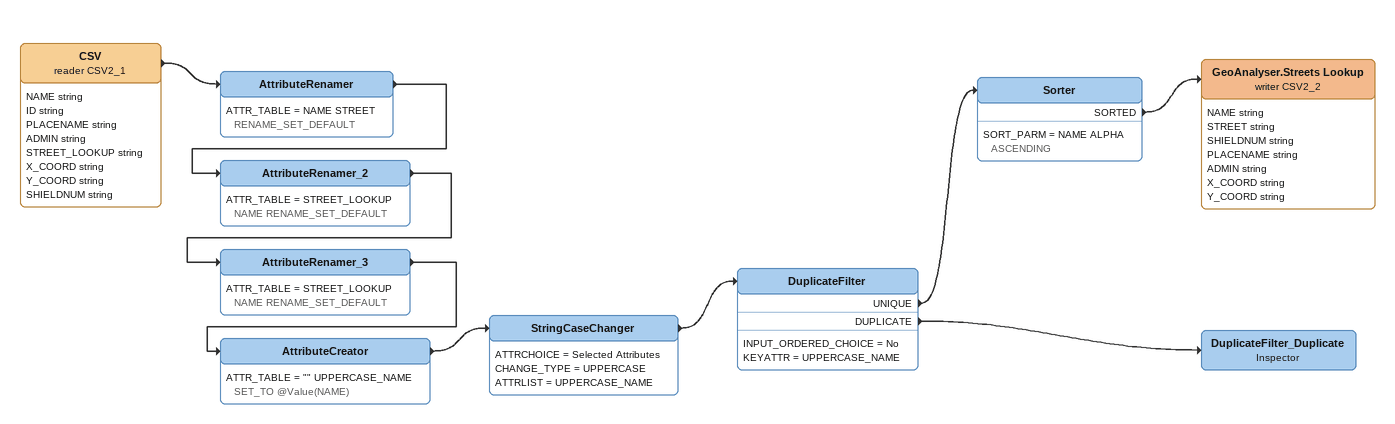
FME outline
CSV (reader CSV2_1)
    attributes: NAME string, ID string, PLACENAME string, ADMIN string, STREET_LOOKUP string, X_COORD string, Y_COORD string, SHIELDNUM string
    -> AttributeRenamer
AttributeRenamer
    ATTR_TABLE = NAME STREET RENAME_SET_DEFAULT
    -> AttributeRenamer_2
AttributeRenamer_2
    ATTR_TABLE = STREET_LOOKUP NAME RENAME_SET_DEFAULT
    -> AttributeRenamer_3
AttributeRenamer_3
    ATTR_TABLE = STREET_LOOKUP NAME RENAME_SET_DEFAULT
    -> AttributeCreator
AttributeCreator
    ATTR_TABLE = "" UPPERCASE_NAME SET_TO @Value(NAME)
    -> StringCaseChanger
StringCaseChanger
    ATTRCHOICE = Selected Attributes
    CHANGE_TYPE = UPPERCASE
    ATTRLIST = UPPERCASE_NAME
    -> DuplicateFilter
DuplicateFilter
    INPUT_ORDERED_CHOICE = No
    KEYATTR = UPPERCASE_NAME
    UNIQUE -> Sorter
    DUPLICATE -> DuplicateFilter_Duplicate
Sorter
    SORT_PARM = NAME ALPHA ASCENDING
    SORTED -> GeoAnalyser.Streets Lookup (writer CSV2_2)
GeoAnalyser.Streets Lookup (writer CSV2_2)
    attributes: NAME string, STREET string, SHIELDNUM string, PLACENAME string, ADMIN string, X_COORD string, Y_COORD string
DuplicateFilter_Duplicate: Inspector
